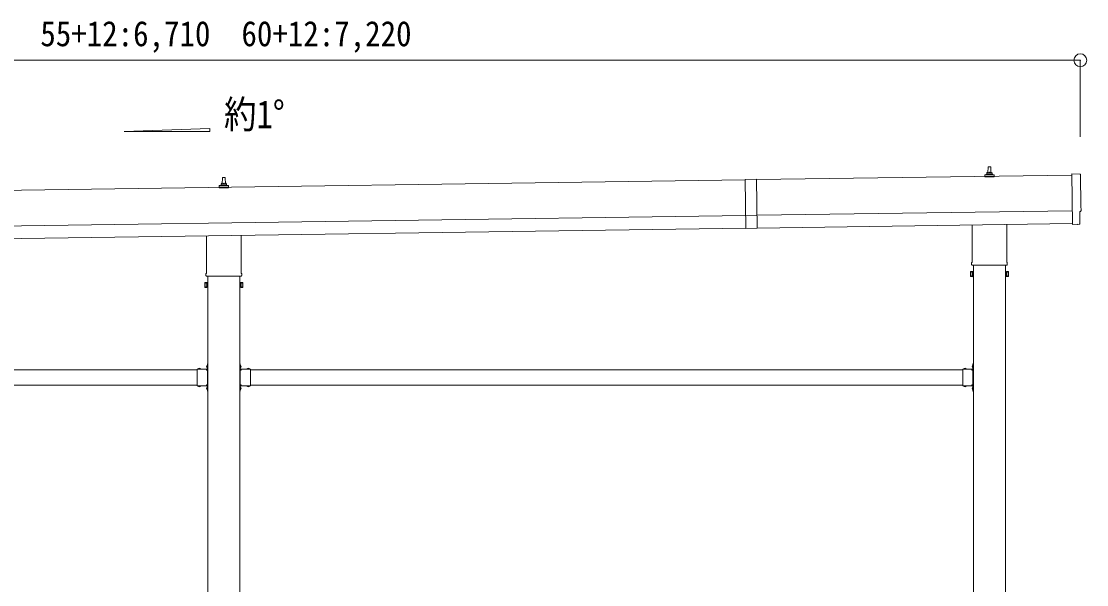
# Model space of a CAD drawing. Units: millimetres, scale not verified. Extents: x -88263 to 14131, y -29850 to 9646.
# Drawn here: x 3994 to 8168, y 1505 to 3715 of the extents above; entities that cross this region are included whole.
import ezdxf
from ezdxf.enums import TextEntityAlignment as Align

# ---------------------------------------------------------------- set-up
doc = ezdxf.new("R2010")
doc.units = ezdxf.units.MM
doc.header["$LTSCALE"] = 50
doc.header["$PDMODE"] = 32
doc.header["$PDSIZE"] = 50
doc.linetypes.add('USER8', pattern=[4, 3, -1])
for name, color, linetype, lineweight in [('0-2_建具', 4, 'Continuous', 9), ('0-4_設備', 7, 'Continuous', 9), ('0-6_手摺', 5, 'Continuous', 5)]:
    doc.layers.add(name, color=color, linetype=linetype, lineweight=lineweight)
doc.styles.add('ＭＳ ゴシック', font='')
doc.styles.get('ＭＳ ゴシック').set_extended_font_data('MS Gothic')

msp = doc.modelspace()

# ---------------------------------------------------------------- linework, layer by layer
at = {"layer": '0-2_建具'}
for p, q in [((7781.15, 3119.75), (7781.88, 3143.28)), ((7782.88, 3144.25), (7791.43, 3144.25)), ((7792.43, 3143.28), (7793.15, 3119.75)), ((6829.38, 3093.22), (1464.43, 3016.58)), ((4781.15, 3076.9), (4781.88, 3100.42)), ((4782.88, 3101.4), (4791.43, 3101.4)), ((4792.43, 3100.42), (4793.15, 3076.9)), ((6829.37, 3094.22), (6874.37, 3094.87)), ((6829.37, 3094.22), (6832.11, 2902.24)), ((6874.37, 3094.87), (6877.11, 2902.89)), ((8109.75, 3111.51), (6874.38, 3093.87)), ((7768.9, 3104.25), (7768.9, 3111.97)), ((7805.4, 3104.25), (7768.9, 3104.25)), ((7769.29, 3112.75), (7805.02, 3112.75)), ((7769.67, 3112.94), (7776.39, 3114.57)), ((7776.77, 3114.75), (7797.54, 3114.75)), ((7777.15, 3115.54), (7777.15, 3119.75)), ((7778.15, 3119.75), (7796.15, 3119.75)), ((7797.15, 3115.54), (7797.15, 3119.75)), ((7804.64, 3112.94), (7797.92, 3114.57)), ((7805.4, 3104.25), (7805.4, 3111.97)), ((8109.68, 3116.6), (8112.51, 2918.77)), ((8141.27, 3115.4), (8109.68, 3116.6)), ((4768.9, 3061.4), (4768.9, 3069.11)), ((4805.4, 3061.4), (4768.9, 3061.4)), ((4769.29, 3069.9), (4805.02, 3069.9)), ((4769.67, 3070.08), (4776.39, 3071.71)), ((4776.77, 3071.9), (4797.54, 3071.9)), ((4777.15, 3072.68), (4777.15, 3076.9)), ((4778.15, 3076.9), (4796.15, 3076.9)), ((4797.15, 3072.68), (4797.15, 3076.9)), ((4804.64, 3070.08), (4797.92, 3071.71)), ((4805.4, 3061.4), (4805.4, 3069.11)), ((6876.38, 2953.88), (8111.75, 2971.53)), ((8141.19, 2968.56), (8141.79, 2968.57)), ((8141.86, 2921.54), (8141.19, 2968.56)), ((1466.43, 2876.6), (6831.38, 2953.24)), ((6876.4, 2952.38), (6831.41, 2951.74)), ((1467.15, 2826.6), (6832.1, 2903.24)), ((6877.11, 2902.89), (6832.11, 2902.24)), ((6877.09, 2903.89), (8112.47, 2921.53)), ((7718.85, 2770.26), (7718.85, 2915.91)), ((7855.45, 2917.86), (7855.45, 2770.26)), ((8112.51, 2918.77), (8112.52, 2917.77)), ((8130.73, 2918.93), (8112.52, 2917.76)), ((8131.4, 2918.31), (8130.73, 2918.93)), ((8132.15, 2918.05), (8139.07, 2918.51)), ((4718.85, 2727.41), (4718.85, 2873.05)), ((4855.45, 2875.01), (4855.45, 2727.41)), ((7717.15, 2761.49), (7717.15, 2766.99)), ((7855.09, 2757.99), (7719.22, 2757.99)), ((7724.65, 2757.99), (7724.65, -180.22)), ((7849.65, -180.22), (7849.65, 2757.99)), ((7857.15, 2766.99), (7857.15, 2761.49)), ((4717.15, 2718.63), (4717.15, 2724.13)), ((4855.09, 2715.13), (4719.22, 2715.13)), ((4724.65, 2715.13), (4724.65, -180.22)), ((4849.65, -180.22), (4849.65, 2715.13)), ((4857.15, 2724.13), (4857.15, 2718.63)), ((7713.15, 2731.99), (7713.91, 2733.31)), ((7713.15, 2731.99), (7713.15, 2714.99)), ((7713.15, 2714.99), (7713.91, 2713.68)), ((7720.15, 2733.31), (7713.91, 2733.31)), ((7720.15, 2728.4), (7713.91, 2728.4)), ((7720.15, 2718.58), (7713.91, 2718.58)), ((7720.15, 2713.68), (7713.91, 2713.68)), ((7720.15, 2713.68), (7720.15, 2733.31)), ((7720.15, 2732.69), (7722.65, 2732.69)), ((7720.15, 2714.29), (7720.15, 2732.69)), ((7722.65, 2714.29), (7720.15, 2714.29)), ((7722.65, 2733.99), (7724.65, 2733.99)), ((7722.65, 2712.99), (7722.65, 2733.99)), ((7724.65, 2733.99), (7724.65, 2712.99)), ((7849.65, 2733.99), (7849.65, 2712.99)), ((7851.65, 2733.99), (7849.65, 2733.99)), ((7851.65, 2712.99), (7851.65, 2733.99)), ((7854.15, 2732.69), (7851.65, 2732.69)), ((7851.65, 2714.29), (7854.15, 2714.29)), ((7854.15, 2733.31), (7860.39, 2733.31)), ((7854.15, 2713.68), (7854.15, 2733.31)), ((7854.15, 2714.29), (7854.15, 2732.69)), ((7854.15, 2728.4), (7860.39, 2728.4)), ((7854.15, 2718.58), (7860.39, 2718.58)), ((7854.15, 2713.68), (7860.39, 2713.68)), ((7861.15, 2731.99), (7860.39, 2733.31)), ((7861.15, 2714.99), (7860.39, 2713.68)), ((7861.15, 2731.99), (7861.15, 2714.99)), ((4713.15, 2689.13), (4713.91, 2690.45)), ((4713.15, 2689.13), (4713.15, 2672.13)), ((4713.15, 2672.13), (4713.91, 2670.82)), ((4720.15, 2690.45), (4713.91, 2690.45)), ((4720.15, 2685.54), (4713.91, 2685.54)), ((4720.15, 2675.73), (4713.91, 2675.73)), ((4720.15, 2670.82), (4720.15, 2690.45)), ((4720.15, 2689.83), (4722.65, 2689.83)), ((4720.15, 2671.43), (4720.15, 2689.83)), ((4722.65, 2691.13), (4724.65, 2691.13)), ((4722.65, 2670.13), (4722.65, 2691.13)), ((4724.65, 2691.13), (4724.65, 2670.13)), ((4849.65, 2691.13), (4849.65, 2670.13)), ((4851.65, 2691.13), (4849.65, 2691.13)), ((4851.65, 2670.13), (4851.65, 2691.13)), ((4854.15, 2689.83), (4851.65, 2689.83)), ((4854.15, 2690.45), (4860.39, 2690.45)), ((4854.15, 2670.82), (4854.15, 2690.45)), ((4854.15, 2671.43), (4854.15, 2689.83)), ((4854.15, 2685.54), (4860.39, 2685.54)), ((4854.15, 2675.73), (4860.39, 2675.73)), ((4861.15, 2689.13), (4860.39, 2690.45)), ((4861.15, 2672.13), (4860.39, 2670.82)), ((4861.15, 2689.13), (4861.15, 2672.13)), ((7724.65, 2712.99), (7722.65, 2712.99)), ((7849.65, 2712.99), (7851.65, 2712.99)), ((4720.15, 2670.82), (4713.91, 2670.82)), ((4722.65, 2671.43), (4720.15, 2671.43)), ((4724.65, 2670.13), (4722.65, 2670.13)), ((4849.65, 2670.13), (4851.65, 2670.13)), ((4851.65, 2671.43), (4854.15, 2671.43)), ((4854.15, 2670.82), (4860.39, 2670.82)), ((1891.65, 2347.78), (4682.65, 2347.78)), ((4682.65, 2350.78), (4722.65, 2350.78)), ((4682.65, 2350.78), (4682.65, 2284.78)), ((4685.75, 2351.29), (4697.55, 2351.29)), ((4685.75, 2351.29), (4685.75, 2350.78)), ((4685.75, 2350.78), (4697.55, 2350.78)), ((4697.55, 2351.29), (4697.55, 2350.78)), ((4718.65, 2348.78), (4722.65, 2348.78)), ((4718.65, 2346.78), (4718.65, 2348.78)), ((4718.65, 2347.78), (4724.15, 2347.78)), ((4722.65, 2346.78), (4718.65, 2346.78)), ((4722.14, 2366.68), (4722.14, 2354.88)), ((4722.14, 2366.68), (4722.65, 2366.68)), ((4722.14, 2354.88), (4722.65, 2354.88)), ((4722.65, 2370.78), (4722.65, 2350.78)), ((4722.65, 2370.78), (4724.65, 2370.78)), ((4722.65, 2366.68), (4722.65, 2354.88)), ((4724.65, 2363.78), (4722.65, 2363.78)), ((4724.65, 2357.78), (4722.65, 2357.78)), ((4722.65, 2346.78), (4722.65, 2288.78)), ((4724.15, 2347.78), (4724.15, 2287.78)), ((4724.65, 2370.78), (4724.65, 2350.78)), ((4849.65, 2370.78), (4849.65, 2350.78)), ((4851.65, 2370.78), (4849.65, 2370.78)), ((4849.65, 2363.78), (4851.65, 2363.78)), ((4849.65, 2357.78), (4851.65, 2357.78)), ((4850.15, 2347.78), (4850.15, 2287.78)), ((4855.65, 2347.78), (4850.15, 2347.78)), ((4851.65, 2370.78), (4851.65, 2350.78)), ((4851.65, 2366.68), (4851.65, 2354.88)), ((4852.16, 2366.68), (4851.65, 2366.68)), ((4852.16, 2354.88), (4851.65, 2354.88)), ((4891.65, 2350.78), (4851.65, 2350.78)), ((4855.65, 2348.78), (4851.65, 2348.78)), ((4851.65, 2346.78), (4855.65, 2346.78)), ((4851.65, 2346.78), (4851.65, 2288.78)), ((4852.16, 2366.68), (4852.16, 2354.88)), ((4855.65, 2346.78), (4855.65, 2348.78)), ((4876.75, 2351.29), (4876.75, 2350.78)), ((4888.55, 2351.29), (4876.75, 2351.29)), ((4888.55, 2350.78), (4876.75, 2350.78)), ((4888.55, 2351.29), (4888.55, 2350.78)), ((4891.65, 2350.78), (4891.65, 2284.78)), ((4891.65, 2347.78), (7682.65, 2347.78)), ((7682.65, 2350.78), (7722.65, 2350.78)), ((7682.65, 2350.78), (7682.65, 2284.78)), ((7685.75, 2351.29), (7697.55, 2351.29)), ((7685.75, 2351.29), (7685.75, 2350.78)), ((7685.75, 2350.78), (7697.55, 2350.78)), ((7697.55, 2351.29), (7697.55, 2350.78)), ((7718.65, 2348.78), (7722.65, 2348.78)), ((7718.65, 2346.78), (7718.65, 2348.78)), ((7718.65, 2347.78), (7724.15, 2347.78)), ((7722.65, 2346.78), (7718.65, 2346.78)), ((7722.14, 2366.68), (7722.14, 2354.88)), ((7722.14, 2366.68), (7722.65, 2366.68)), ((7722.14, 2354.88), (7722.65, 2354.88)), ((7722.65, 2370.78), (7722.65, 2350.78)), ((7722.65, 2370.78), (7724.65, 2370.78)), ((7722.65, 2366.68), (7722.65, 2354.88)), ((7724.65, 2363.78), (7722.65, 2363.78)), ((7724.65, 2357.78), (7722.65, 2357.78)), ((7722.65, 2346.78), (7722.65, 2288.78)), ((7724.15, 2347.78), (7724.15, 2287.78)), ((7724.65, 2370.78), (7724.65, 2350.78)), ((1891.65, 2287.78), (4682.65, 2287.78)), ((4682.65, 2284.78), (4722.65, 2284.78)), ((4685.75, 2284.78), (4697.55, 2284.78)), ((4685.75, 2284.27), (4685.75, 2284.78)), ((4685.75, 2284.27), (4697.55, 2284.27)), ((4697.55, 2284.27), (4697.55, 2284.78)), ((4718.65, 2288.78), (4718.65, 2286.78)), ((4722.65, 2288.78), (4718.65, 2288.78)), ((4718.65, 2287.78), (4724.15, 2287.78)), ((4722.65, 2286.78), (4718.65, 2286.78)), ((4722.14, 2280.68), (4722.14, 2268.88)), ((4722.14, 2280.68), (4722.65, 2280.68)), ((4722.14, 2268.88), (4722.65, 2268.88)), ((4722.65, 2284.78), (4722.65, 2264.78)), ((4722.65, 2280.68), (4722.65, 2268.88)), ((4724.65, 2277.78), (4722.65, 2277.78)), ((4724.65, 2271.78), (4722.65, 2271.78)), ((4722.65, 2264.78), (4724.65, 2264.78)), ((4724.65, 2284.78), (4724.65, 2264.78)), ((4849.65, 2284.78), (4849.65, 2264.78)), ((4849.65, 2277.78), (4851.65, 2277.78)), ((4849.65, 2271.78), (4851.65, 2271.78)), ((4851.65, 2264.78), (4849.65, 2264.78)), ((4855.65, 2287.78), (4850.15, 2287.78)), ((4851.65, 2288.78), (4855.65, 2288.78)), ((4851.65, 2286.78), (4855.65, 2286.78)), ((4891.65, 2284.78), (4851.65, 2284.78)), ((4851.65, 2284.78), (4851.65, 2264.78)), ((4851.65, 2280.68), (4851.65, 2268.88)), ((4852.16, 2280.68), (4851.65, 2280.68)), ((4852.16, 2268.88), (4851.65, 2268.88)), ((4852.16, 2280.68), (4852.16, 2268.88)), ((4855.65, 2288.78), (4855.65, 2286.78)), ((4888.55, 2284.78), (4876.75, 2284.78)), ((4876.75, 2284.27), (4876.75, 2284.78)), ((4888.55, 2284.27), (4876.75, 2284.27)), ((4888.55, 2284.27), (4888.55, 2284.78)), ((4891.65, 2287.78), (7682.65, 2287.78)), ((7682.65, 2284.78), (7722.65, 2284.78)), ((7685.75, 2284.78), (7697.55, 2284.78)), ((7685.75, 2284.27), (7685.75, 2284.78)), ((7685.75, 2284.27), (7697.55, 2284.27)), ((7697.55, 2284.27), (7697.55, 2284.78)), ((7718.65, 2288.78), (7718.65, 2286.78)), ((7722.65, 2288.78), (7718.65, 2288.78)), ((7718.65, 2287.78), (7724.15, 2287.78)), ((7722.65, 2286.78), (7718.65, 2286.78)), ((7722.14, 2280.68), (7722.14, 2268.88)), ((7722.14, 2280.68), (7722.65, 2280.68)), ((7722.14, 2268.88), (7722.65, 2268.88)), ((7722.65, 2284.78), (7722.65, 2264.78)), ((7722.65, 2280.68), (7722.65, 2268.88)), ((7724.65, 2277.78), (7722.65, 2277.78)), ((7724.65, 2271.78), (7722.65, 2271.78)), ((7722.65, 2264.78), (7724.65, 2264.78)), ((7724.65, 2284.78), (7724.65, 2264.78))]:
    msp.add_line(p, q, dxfattribs=at)
at = {"layer": '0-2_建具', "linetype": 'USER8'}
for p, q in [((4689.15, 2353.39), (4690.51, 2350.61)), ((4690.51, 2350.61), (4691.65, 2350)), ((4692.8, 2350.61), (4691.65, 2350)), ((4694.15, 2353.39), (4692.8, 2350.61)), ((4720.04, 2363.28), (4722.82, 2361.92)), ((4720.04, 2358.28), (4722.82, 2359.63)), ((4722.82, 2361.92), (4723.43, 2360.78)), ((4722.82, 2359.63), (4723.43, 2360.78)), ((4851.49, 2361.92), (4850.88, 2360.78)), ((4851.49, 2359.63), (4850.88, 2360.78)), ((4854.26, 2363.28), (4851.49, 2361.92)), ((4854.26, 2358.28), (4851.49, 2359.63)), ((4880.15, 2353.39), (4881.51, 2350.61)), ((4881.51, 2350.61), (4882.65, 2350)), ((4883.8, 2350.61), (4882.65, 2350)), ((4885.15, 2353.39), (4883.8, 2350.61)), ((7689.15, 2353.39), (7690.51, 2350.61)), ((7690.51, 2350.61), (7691.65, 2350)), ((7692.8, 2350.61), (7691.65, 2350)), ((7694.15, 2353.39), (7692.8, 2350.61)), ((7720.04, 2363.28), (7722.82, 2361.92)), ((7720.04, 2358.28), (7722.82, 2359.63)), ((7722.82, 2361.92), (7723.43, 2360.78)), ((7722.82, 2359.63), (7723.43, 2360.78)), ((4689.15, 2282.17), (4690.51, 2284.94)), ((4690.51, 2284.94), (4691.65, 2285.55)), ((4692.8, 2284.94), (4691.65, 2285.55)), ((4694.15, 2282.17), (4692.8, 2284.94)), ((4720.04, 2277.28), (4722.82, 2275.92)), ((4720.04, 2272.28), (4722.82, 2273.63)), ((4722.82, 2275.92), (4723.43, 2274.78)), ((4722.82, 2273.63), (4723.43, 2274.78)), ((4851.49, 2275.92), (4850.88, 2274.78)), ((4851.49, 2273.63), (4850.88, 2274.78)), ((4854.26, 2277.28), (4851.49, 2275.92)), ((4854.26, 2272.28), (4851.49, 2273.63)), ((4880.15, 2282.17), (4881.51, 2284.94)), ((4881.51, 2284.94), (4882.65, 2285.55)), ((4883.8, 2284.94), (4882.65, 2285.55)), ((4885.15, 2282.17), (4883.8, 2284.94)), ((7689.15, 2282.17), (7690.51, 2284.94)), ((7690.51, 2284.94), (7691.65, 2285.55)), ((7692.8, 2284.94), (7691.65, 2285.55)), ((7694.15, 2282.17), (7692.8, 2284.94)), ((7720.04, 2277.28), (7722.82, 2275.92)), ((7720.04, 2272.28), (7722.82, 2273.63)), ((7722.82, 2275.92), (7723.43, 2274.78)), ((7722.82, 2273.63), (7723.43, 2274.78))]:
    msp.add_line(p, q, dxfattribs=at)
at = {"layer": '0-2_建具'}
for centre, radius, start, end in [((7782.88, 3143.25), 1, 90, 178.60509), ((7791.43, 3143.25), 1, 1.39491, 90), ((4782.88, 3100.4), 1, 90, 178.60509), ((4791.43, 3100.4), 1, 1.39491, 90), ((7769.9, 3111.97), 1, 103.62699, 180), ((7776.15, 3115.54), 1, 283.62699, 0), ((7781.24, 3119.12), 4.13, 90, 171.17633), ((7778.15, 3118.75), 1, 90, 180), ((7790.49, 3119.75), 4.83, 133.60282, 180), ((7783.82, 3119.75), 4.83, 0, 46.39718), ((7793.07, 3119.12), 4.13, 8.82367, 90), ((7796.15, 3118.75), 1, 0, 90), ((7798.15, 3115.54), 1, 180, 256.37301), ((7804.4, 3111.97), 1, 0, 76.37301), ((4769.9, 3069.11), 1, 103.62699, 180), ((4776.15, 3072.68), 1, 283.62699, 0), ((4781.24, 3076.26), 4.13, 90, 171.17633), ((4778.15, 3075.9), 1, 90, 180), ((4790.49, 3076.9), 4.83, 133.60282, 180), ((4783.82, 3076.9), 4.83, 0, 46.39718), ((4793.07, 3076.26), 4.13, 8.82367, 90), ((4796.15, 3075.9), 1, 0, 90), ((4798.15, 3072.68), 1, 180, 256.37301), ((4804.4, 3069.11), 1, 0, 76.37301), ((7721.15, 2766.99), 4, 125.09963, 180), ((7721.15, 2761.49), 4, 180, 194.47751), ((7721.15, 2761.49), 4, 194.47751, 241.04498), ((7853.15, 2761.49), 4, 298.95502, 345.52249), ((7853.15, 2766.99), 4, 0, 54.90037), ((7853.15, 2761.49), 4, 345.52249, 360), ((4721.15, 2724.13), 4, 125.09963, 180), ((4721.15, 2718.63), 4, 180, 194.47751), ((4721.15, 2718.63), 4, 194.47751, 241.04498), ((4853.15, 2718.63), 4, 298.95502, 345.52249), ((4853.15, 2724.13), 4, 0, 54.90037), ((4853.15, 2718.63), 4, 345.52249, 360), ((7717.5, 2730.85), 4.34, 145.61575, 214.38425), ((7729.39, 2723.49), 16.24, 162.41205, 197.58795), ((7717.5, 2716.13), 4.34, 145.61575, 214.38425), ((7844.91, 2723.49), 16.24, 342.41205, 17.58795), ((7856.81, 2730.85), 4.34, 325.61575, 34.38425), ((7856.81, 2716.13), 4.34, 325.61575, 34.38425), ((4717.5, 2688), 4.34, 145.61575, 214.38425), ((4729.39, 2680.63), 16.24, 162.41205, 197.58795), ((4717.5, 2673.27), 4.34, 145.61575, 214.38425), ((4844.91, 2680.63), 16.24, 342.41205, 17.58795), ((4856.81, 2688), 4.34, 325.61575, 34.38425), ((4856.81, 2673.27), 4.34, 325.61575, 34.38425), ((4691.65, 2345.55), 8.23, 44.2189, 135.7811), ((4727.89, 2360.78), 8.23, 134.2189, 225.7811), ((4722.65, 2350.78), 2, 270, 0), ((4851.65, 2350.78), 2, 180, 270), ((4846.42, 2360.78), 8.23, 314.2189, 45.7811), ((4882.65, 2345.55), 8.23, 44.2189, 135.7811), ((7691.65, 2345.55), 8.23, 44.2189, 135.7811), ((7727.89, 2360.78), 8.23, 134.2189, 225.7811), ((7722.65, 2350.78), 2, 270, 0), ((4691.65, 2290.01), 8.23, 224.2189, 315.7811), ((4727.89, 2274.78), 8.23, 134.2189, 225.7811), ((4722.65, 2284.78), 2, 0, 90), ((4851.65, 2284.78), 2, 90, 180), ((4846.42, 2274.78), 8.23, 314.2189, 45.7811), ((4882.65, 2290.01), 8.23, 224.2189, 315.7811), ((7691.65, 2290.01), 8.23, 224.2189, 315.7811), ((7727.89, 2274.78), 8.23, 134.2189, 225.7811), ((7722.65, 2284.78), 2, 0, 90)]:
    msp.add_arc(centre, radius, start, end, dxfattribs=at)
for centre, major_axis, ratio, start_param, end_param in [((8141.16, 3112.4), (3, 0.04), 0.99863, 6.2683889, 7.8016218), ((12907.54, 3110.06), (-4762.89, -68.04), 0.99863, 6.2683889, 6.2976778), ((8141.73, 2972.97), (4.41, 0.06), 0.99863, 4.712389, 6.2976778), ((8132.08, 2919.04), (0.737, -0.68), 0.9974, 4.712389, 5.5252311), ((8138.86, 2921.5), (2.21, -2.04), 0.9974, 5.5252311, 7.0411395)]:
    msp.add_ellipse(centre, major_axis=major_axis, ratio=ratio, start_param=start_param, end_param=end_param, dxfattribs=at)
at = {"layer": '0-4_設備', "color": 4}
msp.add_lwpolyline([(4396.14, 3282.08), (4732.14, 3294.5), (4732.14, 3282.08)], close=True, dxfattribs=at)
at = {"layer": '0-6_手摺', "color": 6, "lineweight": 9}
for p, q in [((1433.15, 3562.01), (8143.15, 3562.01)), ((8143.15, 3562.01), (8143.15, 3262.01))]:
    msp.add_line(p, q, dxfattribs=at)
at = {"layer": '0-6_手摺', "color": 6}
msp.add_point((8143.15, 3562.01), dxfattribs=at)

# ---------------------------------------------------------------- texts
at = {"layer": '0-4_設備', "style": 'ＭＳ ゴシック', "width": 0.85}
msp.add_text('約1°', height=110, dxfattribs=at).set_placement((4787.82, 3261.86), align=Align.BOTTOM_LEFT)
at = {"layer": '0-6_手摺', "color": 7, "style": 'ＭＳ ゴシック', "width": 0.9}
msp.add_text('55+12:6,710\u300060+12:7,220', height=98.97, dxfattribs=at).set_placement((4068.15, 3587.01), align=Align.BOTTOM_LEFT)

doc.saveas('drawing.dxf')
